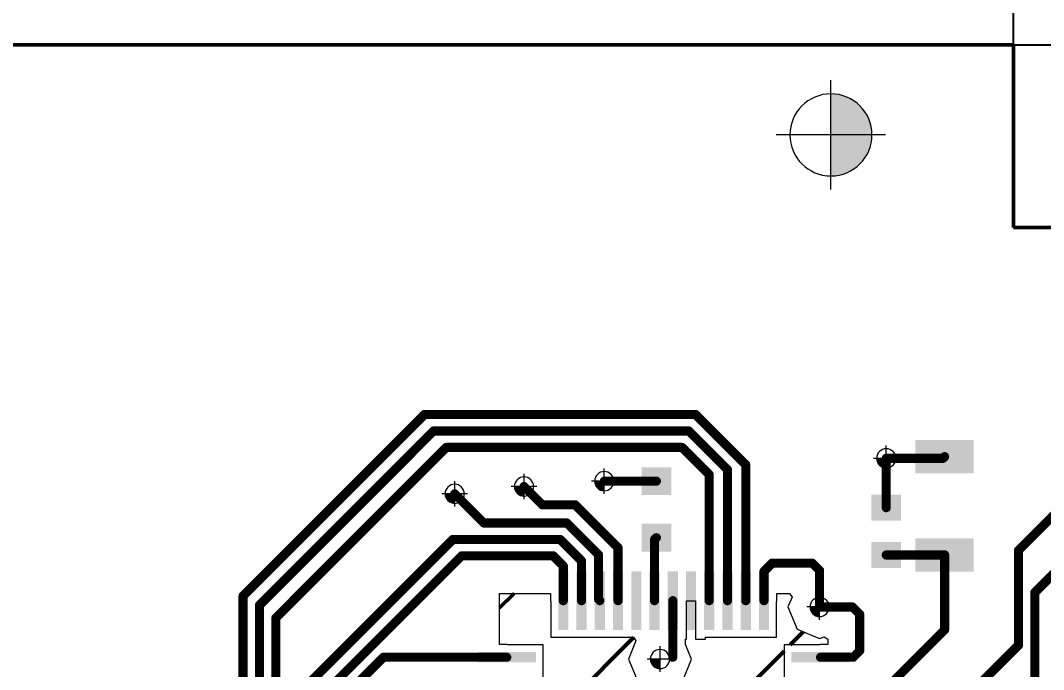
# Paper-space layout 'Layout1' of a CAD drawing. Header units: millimetres. Extents: x 0 to 841, y 0 to 594.
# Drawn here: x 221.2 to 277.2, y 510.6 to 546.2 of the extents above; entities that cross this region are included whole.
import ezdxf

# ---------------------------------------------------------------- set-up
doc = ezdxf.new("R2010")
doc.units = ezdxf.units.MM
doc.layers.get('0').update_dxf_attribs({"lineweight": 50})
for name, color, linetype in [('PDF _Геометрия', 7, 'Continuous'), ('PDF _Сплошная заливка', 7, 'Continuous'), ('TopLayer', 1, 'Continuous')]:
    doc.layers.add(name, color=color, linetype=linetype)
doc.styles.add('GOST-2.304_Type-B_italic', font='')
doc.styles.get('GOST-2.304_Type-B_italic').set_extended_font_data('GOST Common', italic=True)
doc.dimstyles.new('ISO-25', dxfattribs={"dimtxt": 2.5, "dimasz": 2.5, "dimexe": 1.25, "dimexo": 0.625, "dimtad": 1, "dimtxsty": 'Standard', "dimcen": 2.5, "dimadec": 0, "dimazin": 0, "dimtfac": 1, "dimtmove": 0, "dimatfit": 3, "dimfxl": 1, "dimarcsym": 0})

# ---------------------------------------------------------------- blocks, each defined once
blk = doc.blocks.new('_Open30')
at = {"color": 0, "linetype": 'ByBlock', "lineweight": -2}
for p, q in [((-1, 0.268), (0, 0)), ((0, 0), (-1, -0.268)), ((0, 0), (-1, 0))]:
    blk.add_line(p, q, dxfattribs=at)
blk = doc.blocks.new('*D93')
at = {"color": 0, "lineweight": -2, "transparency": 16777216}
for p, q in [((115.589, 544.86), (115.589, 553.866)), ((275.589, 544.86), (275.589, 553.866)), ((271.589, 552.616), (119.589, 552.616))]:
    blk.add_line(p, q, dxfattribs=at)
at = {"layer": 'Defpoints', "color": 0, "lineweight": 20, "transparency": 16777216}
for p in [(115.589, 552.616), (115.589, 544.86), (275.589, 544.86)]:
    blk.add_point(p, dxfattribs=at)
at = {"color": 0, "lineweight": -2, "transparency": 16777216, "xscale": 4, "yscale": 4, "zscale": 4, "rotation": 180}
blk.add_blockref('_Open30', (115.589, 552.616), dxfattribs=at)
at = {"color": 0, "lineweight": -2, "transparency": 16777216, "xscale": 4, "yscale": 4, "zscale": 4}
blk.add_blockref('_Open30', (275.589, 552.616), dxfattribs=at)
at = {"color": 0, "transparency": 16777216, "insert": (194.955, 555.039), "char_height": 3, "attachment_point": 5, "style": 'GOST-2.304_Type-B_italic'}
blk.add_mtext('160{\\fGOST type B|b0|i1|c204|p34;\\C0;%%P0,1}', dxfattribs=at)
blk = doc.blocks.new('*D94')
at = {"color": 0, "lineweight": -2, "transparency": 16777216}
for p, q in [((75.589, 534.86), (75.589, 569.198)), ((315.589, 534.86), (315.589, 569.198)), ((79.589, 567.948), (311.589, 567.948))]:
    blk.add_line(p, q, dxfattribs=at)
at = {"layer": 'Defpoints', "color": 0, "lineweight": 20, "transparency": 16777216}
for p in [(315.589, 567.948), (75.589, 534.86), (315.589, 534.86)]:
    blk.add_point(p, dxfattribs=at)
at = {"color": 0, "lineweight": -2, "transparency": 16777216, "xscale": 4, "yscale": 4, "zscale": 4, "rotation": 180}
blk.add_blockref('_Open30', (75.589, 567.948), dxfattribs=at)
at = {"color": 0, "lineweight": -2, "transparency": 16777216, "xscale": 4, "yscale": 4, "zscale": 4}
blk.add_blockref('_Open30', (315.589, 567.948), dxfattribs=at)
at = {"color": 0, "transparency": 16777216, "insert": (190.376, 570.37), "char_height": 3, "attachment_point": 5, "style": 'GOST-2.304_Type-B_italic'}
blk.add_mtext('240{\\fGOST type B|b0|i1|c204|p34;\\C0;%%P0,1}', dxfattribs=at)
blk = doc.blocks.new('*D96')
at = {"color": 0, "lineweight": -2, "transparency": 16777216}
for p, q in [((275.589, 544.86), (353.552, 544.86)), ((352.302, 348.86), (352.302, 540.86)), ((275.589, 344.86), (353.552, 344.86))]:
    blk.add_line(p, q, dxfattribs=at)
at = {"layer": 'Defpoints', "color": 0, "lineweight": 20, "transparency": 16777216}
for p in [(275.589, 544.86), (352.302, 544.86), (275.589, 344.86)]:
    blk.add_point(p, dxfattribs=at)
at = {"color": 0, "lineweight": -2, "transparency": 16777216, "xscale": 4, "yscale": 4, "zscale": 4}
for p, rotation in [((352.302, 544.86), 90), ((352.302, 344.86), 270)]:
    blk.add_blockref('_Open30', p, dxfattribs=dict(at, rotation=rotation))
at = {"color": 0, "transparency": 16777216, "insert": (349.88, 440.599), "char_height": 3, "attachment_point": 5, "rotation": 90, "style": 'GOST-2.304_Type-B_italic'}
blk.add_mtext('100{\\fGOST type B|b0|i1|c204|p34;\\C0;%%P0,1}', dxfattribs=at)

psp = doc.layouts.get("Layout1")

# ---------------------------------------------------------------- hatches: boundary and pattern name
h = psp.add_hatch()
h.set_pattern_fill('ANSI31', color=256, scale=2)
h.set_pattern_definition([(45, (-3061.2675, -2336.6747), (-4.490128, 4.490128), [])])
h.paths.add_polyline_path([(263.012, 501.629), (263.012, 502.521), (262.904, 502.521), (262.904, 503.055), (265.012, 503.055), (265.012, 503.563), (262.904, 503.563), (262.904, 504.097), (263.012, 504.097), (263.012, 504.845), (262.762, 505.012), (261.712, 504.577), (260.488, 505.084), (260.349, 505.418), (260.099, 505.418), (259.847, 504.809), (260.156, 504.063), (258.956, 504.063, -0.109718), (259.012, 503.809, -0.109718), (258.956, 503.555), (260.156, 503.555), (259.719, 502.501), (258.666, 502.065), (258.666, 503.265, -0.222109), (258.158, 503.265), (258.158, 502.065), (257.412, 502.374), (256.666, 502.065), (256.666, 503.265, -0.222109), (256.158, 503.265), (256.158, 502.065), (255.412, 502.374), (254.666, 502.065), (254.666, 503.265, -0.222109), (254.158, 503.265), (254.158, 502.065), (253.105, 502.501), (252.669, 503.555), (253.869, 503.555, -0.109718), (253.812, 503.809, -0.109718), (253.869, 504.063), (252.669, 504.063), (252.978, 504.809), (252.669, 505.555), (253.869, 505.555, -0.109718), (253.812, 505.809, -0.109718), (253.869, 506.063), (252.669, 506.063), (252.897, 506.614), (252.869, 506.656), (252.587, 506.629), (252.237, 505.784), (251.012, 505.277), (250.22, 505.605), (249.92, 505.605), (249.92, 505.563), (247.812, 505.563), (247.812, 505.055), (249.92, 505.055), (249.92, 504.521), (249.812, 504.521), (249.812, 502.629), (249.812, 500.629), (249.812, 499.629), (247.869, 499.629), (247.812, 499.605), (247.412, 499.605), (247.412, 496.809), (250.209, 496.809), (250.209, 497.209), (250.232, 497.265), (250.232, 499.209), (262.592, 499.209), (262.592, 497.265), (262.616, 497.209), (262.616, 496.809), (265.412, 496.809), (265.412, 499.605), (265.012, 499.605), (264.955, 499.629), (263.012, 499.629)])
h.paths.add_polyline_path([(263.012, 511.989), (264.955, 511.989), (265.012, 512.012), (265.412, 512.012), (265.412, 512.296), (265.204, 512.435), (264.958, 512.333), (263.734, 512.84), (263.226, 514.065), (263.448, 514.601), (263.309, 514.809), (262.616, 514.809), (262.616, 514.409), (262.592, 514.352), (262.592, 512.409), (258.7, 512.409), (258.7, 512.301), (258.166, 512.301), (258.166, 514.409), (257.658, 514.409), (257.658, 512.301), (257.616, 512.301), (257.616, 512.001), (257.944, 511.209), (257.437, 509.984), (256.832, 509.733), (256.832, 509.483), (257.412, 509.243), (258.158, 509.552), (258.158, 508.352, -0.222109), (258.666, 508.352), (258.666, 509.552), (259.719, 509.116), (260.156, 508.063), (258.956, 508.063, -0.109718), (259.012, 507.809, -0.109718), (258.956, 507.555), (260.156, 507.555), (259.905, 506.949), (259.947, 506.882), (260.228, 506.907), (260.488, 507.533), (261.712, 508.04), (262.762, 507.605), (262.783, 507.607), (263.012, 507.772), (263.012, 509.629)])
h.paths.add_polyline_path([(254.48, 511.209), (254.891, 512.201), (254.752, 512.409), (250.232, 512.409), (250.232, 514.352), (250.209, 514.409), (250.209, 514.809), (247.412, 514.809), (247.412, 512.012), (247.812, 512.012), (247.869, 511.989), (249.812, 511.989), (249.812, 509.629), (249.812, 508.468), (250.02, 508.329), (251.012, 508.74), (252.237, 508.233), (252.353, 507.953), (252.623, 507.953), (253.105, 509.116), (254.158, 509.552), (254.158, 508.352, -0.222109), (254.666, 508.352), (254.666, 509.552), (255.412, 509.243), (255.793, 509.401), (255.793, 509.651), (254.988, 509.984)])
h.paths.add_polyline_path([(203.958, 381.574), (203.641, 382.34), (203.958, 383.105), (204.724, 383.422), (206.262, 383.422), (206.262, 383.797), (204.724, 383.797), (203.958, 384.114), (203.641, 384.88), (203.958, 385.645), (204.724, 385.962), (206.262, 385.962), (206.262, 386.337), (204.724, 386.337), (203.958, 386.654), (203.641, 387.42), (203.958, 388.185), (204.724, 388.502), (206.262, 388.502), (206.262, 388.877), (204.724, 388.877), (203.958, 389.194), (203.641, 389.96), (203.958, 390.725), (204.724, 391.042), (206.262, 391.042), (206.262, 391.417), (204.724, 391.417), (203.958, 391.734), (203.641, 392.5), (203.958, 393.265), (204.724, 393.582), (206.262, 393.582), (206.262, 393.957), (204.724, 393.957), (203.958, 394.274), (203.933, 394.336), (203.784, 394.336), (203.286, 394.542), (202.661, 395.168), (202.455, 395.665), (202.455, 398.665), (196.57, 398.665), (196.52, 398.415), (196.689, 398.345), (197.006, 397.58), (196.689, 396.814), (195.924, 396.497), (194.262, 396.497), (194.262, 396.239), (194.72, 396.239), (194.72, 395.04), (194.812, 395.04, -0.169966), (194.865, 395.102, -0.766507), (195.099, 395.04), (195.624, 395.04, -0.257933), (195.764, 395.294), (195.228, 395.294), (195.228, 396.239), (195.924, 396.239), (196.772, 395.888), (197.018, 395.294), (196.083, 395.294, -0.257933), (196.224, 395.04, -0.257916), (196.083, 394.786), (197.018, 394.786), (196.772, 394.192), (195.924, 393.84), (195.228, 393.84), (195.228, 394.786), (195.764, 394.786, -0.257916), (195.624, 395.04), (195.099, 395.04, -0.267396), (195.036, 394.932, -0.766507), (194.803, 394.994), (194.72, 394.994), (194.72, 393.84), (194.262, 393.84), (194.262, 393.582), (195.924, 393.582), (196.689, 393.265), (197.006, 392.5), (196.689, 391.734), (195.924, 391.417), (194.262, 391.417), (194.262, 391.042), (195.924, 391.042), (196.689, 390.725), (197.006, 389.96), (196.689, 389.194), (195.924, 388.877), (194.262, 388.877), (194.262, 388.502), (195.924, 388.502), (196.689, 388.185), (197.006, 387.42), (196.689, 386.654), (195.924, 386.337), (194.262, 386.337), (194.262, 385.962), (195.924, 385.962), (196.689, 385.645), (197.006, 384.88), (196.689, 384.114), (195.924, 383.797), (194.262, 383.797), (194.262, 383.422), (195.924, 383.422), (196.689, 383.105), (197.006, 382.34), (196.689, 381.574), (195.924, 381.257), (194.262, 381.257), (194.262, 380.882), (195.924, 380.882), (196.689, 380.565), (197.006, 379.8), (196.689, 379.034), (196.401, 378.915), (196.451, 378.665), (200.524, 378.665), (200.524, 379.575, -0.414214), (200.399, 379.7, -1), (200.649, 379.7, -0.414214), (200.524, 379.575), (200.524, 378.665), (204.196, 378.665), (204.246, 378.915), (203.958, 379.034), (203.641, 379.8), (203.958, 380.565), (204.699, 380.872), (204.699, 381.267)])
h.paths.add_polyline_path([(200.578, 383.146), (200.578, 384.346, -0.222109), (200.07, 384.346), (200.07, 383.146), (199.016, 383.582), (198.58, 384.636), (199.78, 384.636, -0.109718), (199.724, 384.89, -0.109718), (199.78, 385.144), (198.58, 385.144), (198.848, 385.79), (198.58, 386.436), (199.78, 386.436, -0.109718), (199.724, 386.69, -0.109718), (199.78, 386.944), (198.58, 386.944), (198.889, 387.69), (198.58, 388.436), (199.78, 388.436, -0.109718), (199.724, 388.69, -0.109718), (199.78, 388.944), (198.58, 388.944), (198.848, 389.59), (198.58, 390.236), (199.78, 390.236, -0.109718), (199.724, 390.49, -0.109718), (199.78, 390.744), (198.58, 390.744), (198.848, 391.39), (198.58, 392.036), (199.78, 392.036, -0.109718), (199.724, 392.29, -0.109718), (199.78, 392.544), (198.58, 392.544), (199.016, 393.597), (200.07, 394.033), (200.07, 392.833, -0.222109), (200.578, 392.833), (200.578, 394.033), (201.631, 393.597), (202.067, 392.544), (200.867, 392.544, -0.109718), (200.924, 392.29, -0.109718), (200.867, 392.036), (202.067, 392.036), (201.8, 391.39), (202.067, 390.744), (200.867, 390.744, -0.109718), (200.924, 390.49, -0.109718), (200.867, 390.236), (202.067, 390.236), (201.8, 389.59), (202.067, 388.944), (200.867, 388.944, -0.109718), (200.924, 388.69, -0.109718), (200.867, 388.436), (202.067, 388.436), (201.758, 387.69), (202.067, 386.944), (200.867, 386.944, -0.109718), (200.924, 386.69, -0.109718), (200.867, 386.436), (202.067, 386.436), (201.8, 385.79), (202.067, 385.144), (200.867, 385.144, -0.109718), (200.924, 384.89, -0.109718), (200.867, 384.636), (202.067, 384.636), (201.631, 383.582)], flags=16)
h.paths.add_polyline_path([(199.974, 384.89, -1), (200.674, 384.89, -1)], flags=0)
h.paths.add_polyline_path([(199.974, 386.69, -1), (200.674, 386.69, -1)], flags=0)
h.paths.add_polyline_path([(199.974, 388.69, -1), (200.674, 388.69, -1)], flags=0)
h.paths.add_polyline_path([(199.974, 390.49, -1), (200.674, 390.49, -1)], flags=0)
h.paths.add_polyline_path([(199.974, 392.29, -1), (200.674, 392.29, -1)], flags=0)
at = {"layer": 'PDF _Сплошная заливка', "transparency": 33554559}
for points in [[(267.83, 539.931, 0.414205), (265.58, 542.181), (265.58, 542.181), (265.58, 542.181), (265.58, 539.931), (265.58, 539.931)], [(265.58, 537.681, 0.414205), (267.83, 539.931), (267.83, 539.931), (267.83, 539.931), (265.58, 539.931), (265.58, 539.931)], [(268.087, 522.209, 0.414208), (268.612, 521.684), (268.612, 521.684), (268.612, 521.684), (268.612, 522.209), (268.612, 522.209)], [(252.633, 520.958, 0.198956), (252.787, 520.587), (252.787, 520.587, 0.19888), (253.158, 520.433), (253.158, 520.433), (253.158, 520.433), (253.158, 520.958), (253.158, 520.958)], [(248.233, 520.665, 0.19888), (248.387, 520.294), (248.387, 520.294, 0.198906), (248.758, 520.14), (248.758, 520.14), (248.758, 520.14), (248.758, 520.665), (248.758, 520.665)], [(244.433, 520.265, 0.414259), (244.958, 519.74), (244.958, 519.74), (244.958, 519.74), (244.958, 520.265), (244.958, 520.265)], [(264.433, 514.065, 0.198956), (264.587, 513.694), (264.587, 513.694, 0.19888), (264.958, 513.54), (264.958, 513.54), (264.958, 513.54), (264.958, 514.065), (264.958, 514.065)], [(255.687, 511.209, 0.198988), (255.841, 510.837), (255.841, 510.837, 0.198988), (256.212, 510.684), (256.212, 510.684), (256.212, 510.684), (256.212, 511.209), (256.212, 511.209)]]:
    psp.add_hatch(color=7, dxfattribs=at).paths.add_polyline_path(points)

# ---------------------------------------------------------------- linework, layer by layer
at = {"lineweight": 50}
for p, q in [((275.589, 544.859), (115.59, 544.86)), ((275.589, 534.86), (275.589, 544.859)), ((315.59, 534.86), (275.589, 534.86))]:
    psp.add_line(p, q, dxfattribs=at)
at = {"layer": 'PDF _Геометрия', "lineweight": 9}
for points in [[(265.58, 536.931), (265.58, 542.931)], [(268.58, 539.931), (262.58, 539.931)], [(268.612, 521.508), (268.612, 522.909)], [(269.312, 522.208), (267.912, 522.208)], [(253.158, 520.258), (253.158, 521.658)], [(244.958, 519.565), (244.958, 520.965)], [(248.758, 519.965), (248.758, 521.365)], [(253.858, 520.958), (252.458, 520.958)], [(249.458, 520.665), (248.059, 520.665)], [(245.658, 520.265), (244.258, 520.265)], [(264.958, 513.365), (264.958, 514.765)], [(265.659, 514.065), (264.258, 514.065)], [(256.213, 510.509), (256.213, 511.909)], [(256.913, 511.209), (255.512, 511.209)]]:
    psp.add_lwpolyline(points, dxfattribs=at)
for points in [[(267.83, 539.931, 0.414158), (265.58, 542.181, 0.414158), (263.33, 539.931, 0.414158), (265.58, 537.681, 0.414158)], [(269.137, 522.208, 0.414036), (268.612, 522.734, 0.414036), (268.087, 522.208, 0.413811), (268.612, 521.683, 0.413811)], [(249.283, 520.665, 0.414315), (248.758, 521.19, 0.414315), (248.234, 520.665, 0.414315), (248.758, 520.14, 0.414315)], [(253.683, 520.958, 0.414315), (253.158, 521.483, 0.414315), (252.633, 520.958, 0.414315), (253.158, 520.433, 0.414315)], [(245.483, 520.265, 0.414315), (244.958, 520.79, 0.414315), (244.433, 520.265, 0.414315), (244.958, 519.74, 0.414315)], [(265.484, 514.065, 0.413758), (264.958, 514.59, 0.414036), (264.433, 514.065, 0.413811), (264.958, 513.54, 0.413532)], [(256.738, 511.209, 0.413811), (256.213, 511.734, 0.414036), (255.687, 511.209, 0.414036), (256.213, 510.684, 0.413811)]]:
    psp.add_lwpolyline(points, format="xyb", close=True, dxfattribs=at)
at = {"layer": 'TopLayer', "lineweight": 20}
for p, q in [((247.412, 512.012), (247.412, 514.809)), ((247.412, 514.809), (250.209, 514.809)), ((250.209, 514.809), (250.209, 514.409)), ((262.616, 514.409), (262.616, 514.809)), ((262.616, 514.809), (263.309, 514.809)), ((263.309, 514.809), (263.448, 514.601)), ((250.209, 514.409), (250.232, 514.352)), ((250.232, 514.352), (250.232, 512.409)), ((257.658, 512.301), (257.658, 514.409)), ((257.658, 514.409), (258.166, 514.409)), ((258.166, 514.409), (258.166, 512.301)), ((262.592, 514.352), (262.616, 514.409)), ((262.592, 512.409), (262.592, 514.352)), ((263.448, 514.601), (263.226, 514.065)), ((263.226, 514.065), (263.734, 512.84)), ((263.734, 512.84), (264.958, 512.333)), ((247.812, 512.012), (247.412, 512.012)), ((247.869, 511.989), (247.812, 512.012)), ((249.812, 511.989), (247.869, 511.989)), ((249.812, 509.629), (249.812, 511.989)), ((250.232, 512.409), (254.752, 512.409)), ((254.891, 512.201), (254.48, 511.209)), ((254.752, 512.409), (254.891, 512.201)), ((257.616, 512.001), (257.616, 512.301)), ((257.616, 512.301), (257.658, 512.301)), ((257.944, 511.209), (257.616, 512.001)), ((258.166, 512.301), (258.7, 512.301)), ((258.7, 512.301), (258.7, 512.409)), ((258.7, 512.409), (262.592, 512.409)), ((264.955, 511.989), (263.012, 511.989)), ((263.012, 511.989), (263.012, 509.629)), ((265.012, 512.012), (264.955, 511.989)), ((264.958, 512.333), (265.204, 512.435)), ((265.412, 512.012), (265.012, 512.012)), ((265.204, 512.435), (265.412, 512.296)), ((265.412, 512.296), (265.412, 512.012)), ((254.48, 511.209), (254.988, 509.984)), ((257.437, 509.984), (257.944, 511.209))]:
    psp.add_line(p, q, dxfattribs=at)
at = {"layer": 'TopLayer', "lineweight": 20, "const_width": 0.5}
for points in [[(233.358, 514.665), (243.301, 524.608)], [(243.301, 524.608), (258.161, 524.608)], [(258.161, 524.608), (260.912, 521.857)], [(234.258, 514.165), (243.801, 523.708)], [(243.801, 523.708), (257.788, 523.708)], [(257.788, 523.708), (259.912, 521.584)], [(235.158, 513.465), (244.501, 522.808)], [(244.501, 522.808), (257.415, 522.808)], [(257.415, 522.808), (258.912, 521.311)], [(260.912, 514.409), (260.912, 521.857)], [(268.612, 522.209), (271.72, 522.209)], [(268.612, 519.504), (268.612, 522.209)], [(271.72, 522.209), (271.812, 522.301)], [(258.912, 514.409), (258.912, 521.311)], [(259.912, 514.409), (259.912, 521.584)], [(275.858, 517.165), (280.158, 521.465)], [(253.158, 520.958), (256.012, 520.958)], [(244.958, 520.265), (246.558, 518.665)], [(248.758, 520.665), (249.758, 519.665)], [(249.758, 519.665), (251.558, 519.665)], [(251.558, 519.665), (253.912, 517.311)], [(276.758, 514.865), (281.758, 519.865)], [(246.558, 518.665), (251.104, 518.665)], [(251.104, 518.665), (252.842, 516.927)], [(236.058, 508.965), (244.858, 517.765)], [(244.858, 517.765), (250.731, 517.765)], [(250.731, 517.765), (251.912, 516.584)], [(255.912, 517.759), (256.012, 517.859)], [(255.912, 514.409), (255.912, 517.759)], [(236.958, 508.483), (245.34, 516.865)], [(245.34, 516.865), (250.358, 516.865)], [(250.358, 516.865), (250.912, 516.311)], [(252.842, 514.479), (252.842, 516.927)], [(253.912, 514.409), (253.912, 517.311)], [(268.612, 516.913), (271.809, 516.913)], [(271.809, 516.913), (271.812, 516.916)], [(271.812, 512.809), (271.812, 516.916)], [(275.858, 511.965), (275.858, 517.165)], [(250.912, 514.409), (250.912, 516.311)], [(251.912, 514.409), (251.912, 516.584)], [(261.912, 516.019), (262.358, 516.465)], [(262.358, 516.465), (264.558, 516.465)], [(264.558, 516.465), (264.958, 516.065)], [(261.912, 514.409), (261.912, 516.019)], [(264.958, 514.065), (264.958, 516.065)], [(233.358, 482.865), (233.358, 514.665)], [(276.758, 508.253), (276.758, 514.865)], [(234.258, 482.492), (234.258, 514.165)], [(252.842, 514.479), (252.912, 514.409)], [(256.912, 511.309), (256.912, 514.409)], [(264.958, 514.065), (266.758, 514.065)], [(266.758, 514.065), (267.158, 513.665)], [(235.158, 482.119), (235.158, 513.465)], [(267.158, 511.665), (267.158, 513.665)], [(268.312, 509.309), (271.812, 512.809)], [(273.651, 509.758), (275.858, 511.965)], [(237.858, 508.111), (241.056, 511.309)], [(241.056, 511.309), (247.812, 511.309)], [(265.012, 511.309), (266.802, 511.309)], [(266.802, 511.309), (267.158, 511.665)]]:
    psp.add_lwpolyline(points, dxfattribs=at)
at = {"layer": 'TopLayer', "lineweight": 20, "const_width": 0.25}
for points in [[(243.176, 524.608, 1), (243.426, 524.608, 1)], [(243.176, 524.608, 1), (243.426, 524.608, 1)], [(258.036, 524.608, 1), (258.286, 524.608, 1)], [(258.036, 524.608, 1), (258.286, 524.608, 1)], [(243.676, 523.708, 1), (243.926, 523.708, 1)], [(243.676, 523.708, 1), (243.926, 523.708, 1)], [(257.663, 523.708, 1), (257.913, 523.708, 1)], [(257.663, 523.708, 1), (257.913, 523.708, 1)], [(244.376, 522.808, 1), (244.626, 522.808, 1)], [(244.376, 522.808, 1), (244.626, 522.808, 1)], [(257.29, 522.808, 1), (257.54, 522.808, 1)], [(257.29, 522.808, 1), (257.54, 522.808, 1)], [(260.787, 521.857, 1), (261.037, 521.857, 1)], [(260.787, 521.857, 1), (261.037, 521.857, 1)], [(268.487, 522.209, 1), (268.737, 522.209, 1)], [(268.487, 522.209, 1), (268.737, 522.209, 1)], [(271.595, 522.209, 1), (271.845, 522.209, 1)], [(271.595, 522.209, 1), (271.845, 522.209, 1)], [(271.687, 522.301, 1), (271.937, 522.301, 1)], [(258.787, 521.311, 1), (259.037, 521.311, 1)], [(258.787, 521.311, 1), (259.037, 521.311, 1)], [(259.787, 521.584, 1), (260.037, 521.584, 1)], [(259.787, 521.584, 1), (260.037, 521.584, 1)], [(253.033, 520.958, 1), (253.283, 520.958, 1)], [(255.887, 520.958, 1), (256.137, 520.958, 1)], [(244.833, 520.265, 1), (245.083, 520.265, 1)], [(248.633, 520.665, 1), (248.883, 520.665, 1)], [(249.633, 519.665, 1), (249.883, 519.665, 1)], [(249.633, 519.665, 1), (249.883, 519.665, 1)], [(251.433, 519.665, 1), (251.683, 519.665, 1)], [(251.433, 519.665, 1), (251.683, 519.665, 1)], [(268.487, 519.504, 1), (268.737, 519.504, 1)], [(246.433, 518.665, 1), (246.683, 518.665, 1)], [(246.433, 518.665, 1), (246.683, 518.665, 1)], [(250.979, 518.665, 1), (251.229, 518.665, 1)], [(250.979, 518.665, 1), (251.229, 518.665, 1)], [(244.733, 517.765, 1), (244.983, 517.765, 1)], [(244.733, 517.765, 1), (244.983, 517.765, 1)], [(250.606, 517.765, 1), (250.856, 517.765, 1)], [(250.606, 517.765, 1), (250.856, 517.765, 1)], [(255.787, 517.759, 1), (256.037, 517.759, 1)], [(255.787, 517.759, 1), (256.037, 517.759, 1)], [(255.887, 517.859, 1), (256.137, 517.859, 1)], [(245.215, 516.865, 1), (245.465, 516.865, 1)], [(245.215, 516.865, 1), (245.465, 516.865, 1)], [(250.233, 516.865, 1), (250.483, 516.865, 1)], [(250.233, 516.865, 1), (250.483, 516.865, 1)], [(252.717, 516.927, 1), (252.967, 516.927, 1)], [(252.717, 516.927, 1), (252.967, 516.927, 1)], [(253.787, 517.311, 1), (254.037, 517.311, 1)], [(253.787, 517.311, 1), (254.037, 517.311, 1)], [(268.487, 516.913, 1), (268.737, 516.913, 1)], [(271.684, 516.913, 1), (271.934, 516.913, 1)], [(271.684, 516.913, 1), (271.934, 516.913, 1)], [(271.687, 516.916, 1), (271.937, 516.916, 1)], [(271.687, 516.916, 1), (271.937, 516.916, 1)], [(275.733, 517.165, 1), (275.983, 517.165, 1)], [(275.733, 517.165, 1), (275.983, 517.165, 1)], [(250.787, 516.311, 1), (251.037, 516.311, 1)], [(250.787, 516.311, 1), (251.037, 516.311, 1)], [(251.787, 516.584, 1), (252.037, 516.584, 1)], [(251.787, 516.584, 1), (252.037, 516.584, 1)], [(262.233, 516.465, 1), (262.483, 516.465, 1)], [(262.233, 516.465, 1), (262.483, 516.465, 1)], [(264.433, 516.465, 1), (264.683, 516.465, 1)], [(264.433, 516.465, 1), (264.683, 516.465, 1)], [(261.787, 516.019, 1), (262.037, 516.019, 1)], [(261.787, 516.019, 1), (262.037, 516.019, 1)], [(264.833, 516.065, 1), (265.083, 516.065, 1)], [(264.833, 516.065, 1), (265.083, 516.065, 1)], [(233.233, 514.665, 1), (233.483, 514.665, 1)], [(233.233, 514.665, 1), (233.483, 514.665, 1)], [(276.633, 514.865, 1), (276.883, 514.865, 1)], [(276.633, 514.865, 1), (276.883, 514.865, 1)], [(234.133, 514.165, 1), (234.383, 514.165, 1)], [(234.133, 514.165, 1), (234.383, 514.165, 1)], [(250.787, 514.409, 1), (251.037, 514.409, 1)], [(251.787, 514.409, 1), (252.037, 514.409, 1)], [(252.717, 514.479, 1), (252.967, 514.479, 1)], [(252.717, 514.479, 1), (252.967, 514.479, 1)], [(252.787, 514.409, 1), (253.037, 514.409, 1)], [(253.787, 514.409, 1), (254.037, 514.409, 1)], [(255.787, 514.409, 1), (256.037, 514.409, 1)], [(256.787, 514.409, 1), (257.037, 514.409, 1)], [(258.787, 514.409, 1), (259.037, 514.409, 1)], [(259.787, 514.409, 1), (260.037, 514.409, 1)], [(260.787, 514.409, 1), (261.037, 514.409, 1)], [(261.787, 514.409, 1), (262.037, 514.409, 1)], [(264.833, 514.065, 1), (265.083, 514.065, 1)], [(264.833, 514.065, 1), (265.083, 514.065, 1)], [(266.633, 514.065, 1), (266.883, 514.065, 1)], [(266.633, 514.065, 1), (266.883, 514.065, 1)], [(235.033, 513.465, 1), (235.283, 513.465, 1)], [(235.033, 513.465, 1), (235.283, 513.465, 1)], [(267.033, 513.665, 1), (267.283, 513.665, 1)], [(267.033, 513.665, 1), (267.283, 513.665, 1)], [(271.687, 512.809, 1), (271.937, 512.809, 1)], [(271.687, 512.809, 1), (271.937, 512.809, 1)], [(275.733, 511.965, 1), (275.983, 511.965, 1)], [(275.733, 511.965, 1), (275.983, 511.965, 1)], [(240.931, 511.309, 1), (241.181, 511.309, 1)], [(240.931, 511.309, 1), (241.181, 511.309, 1)], [(247.687, 511.309, 1), (247.937, 511.309, 1)], [(256.787, 511.309, 1), (257.037, 511.309, 1)], [(264.887, 511.309, 1), (265.137, 511.309, 1)], [(266.677, 511.309, 1), (266.927, 511.309, 1)], [(266.677, 511.309, 1), (266.927, 511.309, 1)], [(267.033, 511.665, 1), (267.283, 511.665, 1)], [(267.033, 511.665, 1), (267.283, 511.665, 1)]]:
    psp.add_lwpolyline(points, format="xyb", close=True, dxfattribs=at)
at = {"layer": 'TopLayer', "lineweight": 20}
for points in [[(270.212, 523.215), (270.212, 521.387), (273.412, 523.215), (273.412, 521.387)], [(255.199, 521.72), (255.199, 520.196), (256.825, 521.72), (256.825, 520.196)], [(267.799, 520.215), (267.799, 518.793), (269.425, 520.215), (269.425, 518.793)], [(255.199, 518.621), (255.199, 517.097), (256.825, 518.621), (256.825, 517.097)], [(267.799, 517.624), (267.799, 516.202), (269.425, 517.624), (269.425, 516.202)], [(270.212, 517.831), (270.212, 516.002), (273.412, 517.831), (273.412, 516.002)], [(250.632, 516.009), (250.632, 512.809), (251.192, 516.009), (251.192, 512.809)], [(251.632, 516.009), (251.632, 512.809), (252.192, 516.009), (252.192, 512.809)], [(252.632, 516.009), (252.632, 512.809), (253.192, 516.009), (253.192, 512.809)], [(253.632, 516.009), (253.632, 512.809), (254.192, 516.009), (254.192, 512.809)], [(254.632, 516.009), (254.632, 512.809), (255.192, 516.009), (255.192, 512.809)], [(255.632, 516.009), (255.632, 512.809), (256.192, 516.009), (256.192, 512.809)], [(256.632, 516.009), (256.632, 512.809), (257.192, 516.009), (257.192, 512.809)], [(257.632, 516.009), (257.632, 512.809), (258.192, 516.009), (258.192, 512.809)], [(258.632, 516.009), (258.632, 512.809), (259.192, 516.009), (259.192, 512.809)], [(259.632, 516.009), (259.632, 512.809), (260.192, 516.009), (260.192, 512.809)], [(260.632, 516.009), (260.632, 512.809), (261.192, 516.009), (261.192, 512.809)], [(261.632, 516.009), (261.632, 512.809), (262.192, 516.009), (262.192, 512.809)], [(246.212, 511.029), (249.412, 511.029), (246.212, 511.589), (249.412, 511.589)], [(263.412, 511.029), (266.612, 511.029), (263.412, 511.589), (266.612, 511.589)]]:
    psp.add_solid(points, dxfattribs=at)

# ---------------------------------------------------------------- dimensions: what is measured, and where the dimension line sits
for base, p1, p2, angle, text, picture, middle in [((315.589, 567.948), (75.589, 534.86), (315.589, 534.86), 180, '<>{\\fGOST type B|b0|i1|c204|p34;\\C0;%%P0,1}', '*D94', (190.376, 567.948)), ((115.589, 552.616), (275.589, 544.86), (115.589, 544.86), 180, '<>{\\fGOST type B|b0|i1|c204|p34;\\C0;%%P0,1}', '*D93', (194.955, 552.616)), ((352.302, 544.86), (275.589, 344.86), (275.589, 544.86), 90, '100{\\fGOST type B|b0|i1|c204|p34;\\C0;%%P0,1}', '*D96', (352.302, 440.599))]:
    dim = psp.add_linear_dim(base=base, p1=p1, p2=p2, angle=angle, text=text, dimstyle='ISO-25', override={"dimtxt": 3, "dimasz": 4, "dimexo": 0, "dimtxsty": 'GOST-2.304_Type-B_italic', "dimblk1": 'Open30', "dimblk2": 'Open30', "dimsah": 1})
    dim.commit()
    dim.dimension.update_dxf_attribs({"geometry": picture, "text_midpoint": middle, "dimtype": 160})

doc.saveas('drawing.dxf')
